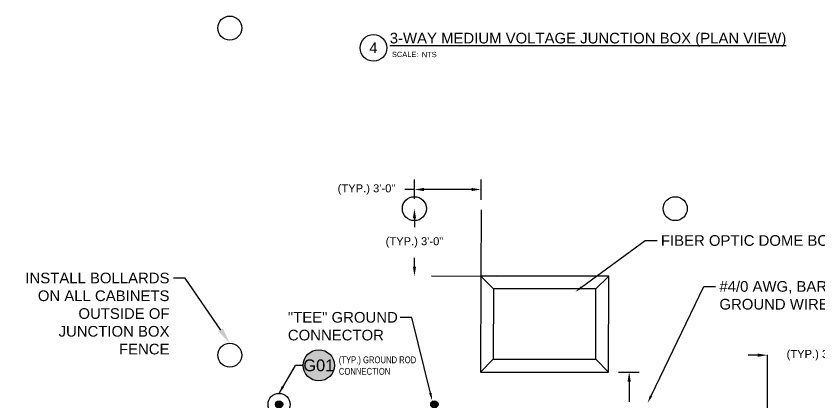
# Model space of a CAD drawing. Header units: feet. Extents: x -689 to 1837, y -511 to 1546.
# Drawn here: x 262.5 to 413.2, y 535.8 to 608.4 of the extents above; entities that cross this region are included whole.
import ezdxf
from ezdxf import colors
from ezdxf.entities.mleader import LeaderData, LeaderLine
from ezdxf.enums import TextEntityAlignment as Align
from ezdxf.math import Vec2, Vec3

# ---------------------------------------------------------------- set-up
doc = ezdxf.new("R2010")
doc.units = ezdxf.units.FT
doc.header["$MEASUREMENT"] = 0
for name, color, linetype in [('E-EQPM-ENCL', 8, 'Continuous'), ('E-EQPM-HRDW', 16, 'Continuous'), ('E-GRND', 3, 'Continuous'), ('G-ANNO-TEXT', 1, 'Continuous'), ('G-ANNO-TEXT @ 20', 1, 'Continuous')]:
    doc.layers.add(name, color=color, linetype=linetype)
doc.styles.add('NEI-A', font='arial.ttf')
doc.dimstyles.new('NEI-A', dxfattribs={"dimtxt": 0.1, "dimasz": 0.125, "dimexe": 0.0625, "dimexo": 0.0625, "dimgap": 0.0625, "dimtad": 0, "dimtih": 1, "dimtoh": 1, "dimdec": 4, "dimzin": 3, "dimdsep": 46, "dimlunit": 4, "dimtxsty": 'NEI-A', "dimcen": 0, "dimadec": 0, "dimazin": 0, "dimtfac": 0.75, "dimtdec": 4, "dimtofl": 0, "dimtmove": 0, "dimatfit": 3, "dimfxl": 1, "dimfrac": 1, "dimtolj": 1, "dimtzin": 0, "dimarcsym": 0})

# ---------------------------------------------------------------- blocks, each defined once
blk = doc.blocks.new('GRND_ROD')
at = {"linetype": 'Continuous'}
h = blk.add_hatch(color=256, dxfattribs=at)
edge = h.paths.add_edge_path()
edge.add_arc((0, 0), 0.0312, 0, 360)
for radius in [0.0937, 0.0312]:
    blk.add_circle((0, 0), radius, dxfattribs=at)
blk = doc.blocks.new('*D32')
at = {"layer": 'Defpoints', "color": 0, "transparency": 16777216}
for p in [(403.4, 544.78), (420.92, 544.78), (420.92, 544.78)]:
    blk.add_point(p, dxfattribs=at)
at = {"layer": 'G-ANNO-TEXT', "color": 0, "lineweight": -2, "transparency": 16777216}
for p, q in [((401.6, 544.78), (399.8, 544.78)), ((422.72, 544.78), (424.52, 544.78)), ((420.92, 542.9), (420.92, 542.9))]:
    blk.add_line(p, q, dxfattribs=at)
at = {"layer": 'G-ANNO-TEXT', "color": 0, "transparency": 16777216}
for points in [[(401.6, 545.08), (401.6, 544.48), (403.4, 544.78)], [(422.72, 545.08), (422.72, 544.48), (420.92, 544.78)]]:
    blk.add_solid(points, dxfattribs=at)
at = {"layer": 'G-ANNO-TEXT', "color": 0, "transparency": 16777216, "insert": (412.4, 544.78), "char_height": 1.5, "attachment_point": 5, "style": 'NEI-A'}
blk.add_mtext('\\A1;(TYP.) 3\'-0"', dxfattribs=at)
blk = doc.blocks.new('*D36')
at = {"layer": 'Defpoints', "color": 0, "transparency": 16777216}
for p in [(373.6, 541.62), (372.08, 526.78), (377.48, 526.78)]:
    blk.add_point(p, dxfattribs=at)
at = {"layer": 'G-ANNO-TEXT', "color": 0, "lineweight": -2, "transparency": 16777216}
for p, q in [((375.47, 541.62), (379.35, 541.62)), ((377.48, 539.82), (377.48, 536.01)), ((377.48, 528.58), (377.48, 530.72)), ((373.95, 526.78), (379.35, 526.78))]:
    blk.add_line(p, q, dxfattribs=at)
at = {"layer": 'G-ANNO-TEXT', "color": 0, "transparency": 16777216}
for points in [[(377.18, 539.82), (377.78, 539.82), (377.48, 541.62)], [(377.18, 528.58), (377.78, 528.58), (377.48, 526.78)]]:
    blk.add_solid(points, dxfattribs=at)
at = {"layer": 'G-ANNO-TEXT', "color": 0, "transparency": 16777216, "insert": (377.48, 533.36), "char_height": 1.5, "attachment_point": 5, "style": 'NEI-A'}
blk.add_mtext("\\A1;10' MIN.", dxfattribs=at)
blk = doc.blocks.new('*D37')
at = {"layer": 'Defpoints', "color": 0, "transparency": 16777216}
for p in [(349.73, 575.86), (337.21, 572.27), (349.73, 572.05)]:
    blk.add_point(p, dxfattribs=at)
at = {"layer": 'G-ANNO-TEXT', "color": 0, "lineweight": -2, "transparency": 16777216}
for p, q in [((337.21, 574.14), (337.21, 577.74)), ((349.73, 573.92), (349.73, 577.74)), ((337.21, 575.86), (335.41, 575.86)), ((347.93, 575.86), (339.01, 575.86))]:
    blk.add_line(p, q, dxfattribs=at)
at = {"layer": 'G-ANNO-TEXT', "color": 0, "transparency": 16777216}
for points in [[(339.01, 576.16), (339.01, 575.56), (337.21, 575.86)], [(347.93, 576.16), (347.93, 575.56), (349.73, 575.86)]]:
    blk.add_solid(points, dxfattribs=at)
at = {"layer": 'G-ANNO-TEXT', "color": 0, "transparency": 16777216, "insert": (328.24, 575.86), "char_height": 1.5, "attachment_point": 5, "style": 'NEI-A'}
blk.add_mtext('\\A1;(TYP.) 3\'-0"', dxfattribs=at)
blk = doc.blocks.new('*D38')
at = {"layer": 'Defpoints', "color": 0, "transparency": 16777216}
for p in [(337.21, 572.27), (337.23, 559.6), (337.23, 559.6)]:
    blk.add_point(p, dxfattribs=at)
at = {"layer": 'G-ANNO-TEXT', "color": 0, "lineweight": -2, "transparency": 16777216}
for p, q in [((339.09, 572.27), (339.11, 572.27)), ((337.23, 570.47), (337.23, 568.79)), ((337.23, 561.4), (337.23, 563.07))]:
    blk.add_line(p, q, dxfattribs=at)
at = {"layer": 'G-ANNO-TEXT', "color": 0, "transparency": 16777216}
for points in [[(336.93, 570.47), (337.53, 570.47), (337.23, 572.27)], [(336.93, 561.4), (337.53, 561.4), (337.23, 559.6)]]:
    blk.add_solid(points, dxfattribs=at)
at = {"layer": 'G-ANNO-TEXT', "color": 0, "transparency": 16777216, "insert": (337.23, 565.93), "char_height": 1.5, "attachment_point": 5, "style": 'NEI-A'}
blk.add_mtext('\\A1;(TYP.) 3\'-0"', dxfattribs=at)
blk = doc.blocks.new('DETAIL_TITLE')
blk.add_circle((0.592, -0.513), 0.25)
at = {"style": 'NEI-A'}
blk.add_attdef('DETAIL_TITLE_001', (0.91, -0.485), '', height=0.2, dxfattribs=at)
at = {"style": 'NEI-A', "flags": 8}
blk.add_attdef('#', text='', height=0.2, dxfattribs=at).set_placement((0.592, -0.511), align=Align.MIDDLE_CENTER)
at = {"style": 'NEI-A'}
for tag, p in [('SCALE:', (0.939, -0.738)), ('1"_=_', (1.547, -0.738))]:
    blk.add_attdef(tag, text='', height=0.1, dxfattribs=at).set_placement(p, align=Align.BOTTOM_LEFT)
blk = doc.blocks.new('*U14')
h = blk.add_hatch(color=255)
h.dxf.hatch_style = 1
edge = h.paths.add_edge_path()
edge.add_arc((0.375, 0), 0.25, 0, 360)
at = {"color": 7, "linetype": 'Continuous'}
blk.add_line((0.125, 0), (0, 0), dxfattribs=at)
at = {"color": 153}
blk.add_circle((0.375, 0), 0.25, dxfattribs=at)
at = {"color": 7, "style": 'NEI-A', "width": 0.8}
for tag, p in [('DETAIL_TITLE_001', (0.701, 0.033)), ('DETAIL_TITLE_002', (0.701, -0.151))]:
    blk.add_attdef(tag, p, '', height=0.109, dxfattribs=at)
at = {"color": 153, "style": 'NEI-A'}
blk.add_attdef('DETAIL_NO', text='', height=0.188, dxfattribs=at).set_placement((0.375, 0), align=Align.MIDDLE_CENTER)
at = {"color": 6, "style": 'NEI-A', "width": 0.8}
blk.add_attdef('(EXXXX)_001', (0.699, -0.44), '', height=0.109, dxfattribs=at)
at = {"color": 7, "linetype": 'Continuous'}
blk.add_leader([(-0.261, -0.449), (0, 0)], dimstyle='NEI-A', override={"dimgap": 0.046875, "dimtad": 0, "dimclrd": 7, "dimfrac": 1}, dxfattribs=at)

msp = doc.modelspace()

# ---------------------------------------------------------------- hatches: boundary and pattern name
at = {"layer": 'E-GRND'}
h = msp.add_hatch(color=256, dxfattribs=at)
edge = h.paths.add_edge_path()
edge.add_arc((340.96325, 535.54341), 0.6868, 0, 360)

# ---------------------------------------------------------------- linework, layer by layer
at = {"layer": 'E-EQPM-ENCL'}
for centre in [(302.6094, 606.14948), (337.21034, 572.26516), (386.12592, 572.26516)]:
    msp.add_circle(centre, 2.25, dxfattribs=at)
at = {"layer": 'E-EQPM-HRDW'}
for points in [[(352.04303, 557.22505), (349.66783, 559.61729)], [(352.00738, 544.00952), (349.59799, 541.61729)], [(371.2234, 544.00952), (373.59861, 541.61729)]]:
    msp.add_lwpolyline(points, dxfattribs=at)
at = {"layer": 'E-GRND'}
msp.add_circle((340.96325, 535.54341), 0.6868, dxfattribs=at)
at = {"layer": 'G-ANNO-TEXT', "flags": 128}
for points in [[(349.72515, 572.04729), (349.6772, 559.68712)], [(352.78543, 559.54746), (340.42525, 559.59541)], [(403.38954, 526.7757), (403.40218, 544.85154)]]:
    msp.add_lwpolyline(points, dxfattribs=at)

# ---------------------------------------------------------------- block references
at = {"layer": 'E-GRND', "xscale": 21.97774015987638, "yscale": 21.97774015987638, "zscale": 21.97774015987638, "rotation": 270}
msp.add_blockref('GRND_ROD', (311.84168, 535.54341), dxfattribs=at)
at = {"layer": 'G-ANNO-TEXT'}
ref = msp.add_blockref('*U14', (314.89905, 542.87119), dxfattribs=dict(at, xscale=11.736022391656, yscale=11.736022391656, zscale=11.736022391656))
ref.add_attrib('DETAIL_NO', 'G01', dxfattribs={"layer": '0', "color": 153, "height": 2.200504, "style": 'NEI-A'}).set_placement((319.30006, 542.87119), align=Align.MIDDLE_CENTER)
ref.add_attrib('DETAIL_TITLE_001', '(TYP.) GROUND ROD', (323.04895, 543.2643), dxfattribs={"layer": '0', "color": 7, "height": 1.2836274, "style": 'NEI-A', "width": 0.8})
ref.add_attrib('DETAIL_TITLE_002', 'CONNECTION', (323.06436, 541.10215), dxfattribs={"layer": '0', "color": 7, "height": 1.283627, "style": 'NEI-A', "width": 0.8})
at = {"layer": 'G-ANNO-TEXT @ 20'}
ref = msp.add_blockref('DETAIL_TITLE', (323.61888, 607.54937), dxfattribs=dict(at, xscale=10, yscale=10, zscale=10))
ref.add_attrib('#', '4', dxfattribs={"layer": '0', "height": 2, "style": 'NEI-A'}).set_placement((329.54088, 602.44037), align=Align.MIDDLE_CENTER)
ref.add_attrib('DETAIL_TITLE_001', '%%U3-WAY MEDIUM VOLTAGE JUNCTION BOX (PLAN VIEW)', (332.60052, 603.26252), dxfattribs={"layer": '0', "height": 2, "style": 'NEI-A'})
ref.add_attrib('SCALE:', 'SCALE:', dxfattribs={"layer": '0', "height": 1, "style": 'NEI-A'}).set_placement((333.00537, 601.70542), align=Align.TOP_LEFT)
ref.add_attrib('1"_=_', 'NTS', dxfattribs={"layer": '0', "height": 1, "style": 'NEI-A'}).set_placement((338.60263, 601.68099), align=Align.TOP_LEFT)

# ---------------------------------------------------------------- dimensions: what is measured, and where the dimension line sits
at = {"layer": 'G-ANNO-TEXT'}
for base, p1, p2, picture, middle in [((349.72515, 575.86368), (337.21034, 572.26516), (349.72515, 572.04729), '*D37', (328.2439, 575.86368)), ((420.92183, 544.77536), (403.40213, 544.77536), (420.92183, 544.7757), '*D32', (412.40213, 544.77536))]:
    dim = msp.add_linear_dim(base=base, p1=p1, p2=p2, text='(TYP.) 3\'-0"', dimstyle='NEI-A', override={"dimscale": 30, "dimtxt": 0.05, "dimasz": 0.06}, dxfattribs=at)
    dim.commit()
    dim.dimension.update_dxf_attribs({"geometry": picture, "text_midpoint": middle, "dimtype": 160})
dim = msp.add_linear_dim(base=(337.23102, 559.59567), p1=(337.21034, 572.26516), p2=(337.23102, 559.59567), angle=90, text='(TYP.) 3\'-0"', dimstyle='NEI-A', override={"dimscale": 30, "dimtxt": 0.05, "dimasz": 0.06}, dxfattribs=at)
dim.commit()
dim.dimension.update_dxf_attribs({"geometry": '*D38', "text_midpoint": (337.23102, 565.93041), "dimtype": 160})

# ---------------------------------------------------------------- leaders
ml = msp.add_multileader_mtext('Standard', dxfattribs=at)
ml.set_content('\\pxsm1,qr;INSTALL BOLLARDS ON ALL CABINETS OUTSIDE OF JUNCTION BOX FENCE', color=256, style='NEI-A')
ml.set_leader_properties()
ml.build(insert=Vec2(0, 0))
ml.multileader.update_dxf_attribs({"dogleg_length": 2.19193, "arrow_head_size": 3})
ctx = ml.context
ctx.base_point, ctx.char_height, ctx.arrow_head_size, ctx.landing_gap_size, ctx.plane_origin = Vec3(263.96089, 559.24073), 2, 3, 0.73064, Vec3(269.24576, 541.9653)
ctx.text_align_type = 2
notes = []
notes.append((ctx, [(1, (1, 1, 0), (294.22665, 559.24073), (-1, 0), 2.19193, [(0, [(302.6094, 547.0257)], 0, [])])]))
ctx.mtext.insert, ctx.mtext.width, ctx.mtext.alignment, ctx.mtext.line_spacing_factor, ctx.mtext.flow_direction = Vec3(291.30408, 560.25778), 27.763125, 3, 0.6, 5
ctx.mtext.has_bg_fill, ctx.mtext.bg_color, ctx.mtext.bg_scale_factor, ctx.mtext.bg_transparency, ctx.mtext.use_window_bg_color = 1, -1073741824, 1.5, 0, 1
for ctx, leaders in notes:
    for number, flags, end, landing, length, lines in leaders:
        leader = LeaderData()
        leader.index, (leader.has_last_leader_line, leader.has_dogleg_vector, leader.attachment_direction) = number, flags
        leader.last_leader_point, leader.dogleg_vector, leader.dogleg_length = Vec3(end), Vec3(landing), length
        for number, points, colour, breaks in lines:
            line = LeaderLine()
            line.index, line.vertices, line.color, line.breaks = number, Vec3.list(points), colors.encode_raw_color(colour), breaks
            leader.lines.append(line)
        ctx.leaders.append(leader)

# ---------------------------------------------------------------- next in the draw order: linework, layer by layer
at = {"layer": 'E-EQPM-ENCL'}
msp.add_circle((302.6094, 544.7757), 2.25, dxfattribs=at)

# ---------------------------------------------------------------- next in the draw order: leaders
at = {"layer": 'G-ANNO-TEXT'}
ml = msp.add_multileader_mtext('Standard', dxfattribs=at)
ml.set_content('\\pxsm1;#4/0 AWG, BARE CU STRANDED GROUND WIRE RING', color=256, style='NEI-A')
ml.set_leader_properties()
ml.build(insert=Vec2(0, 0))
ml.multileader.update_dxf_attribs({"dogleg_length": 3, "arrow_head_size": 1.46129})
ctx = ml.context
ctx.base_point, ctx.char_height, ctx.arrow_head_size, ctx.landing_gap_size, ctx.plane_origin = Vec3(393.67557, 557.66027), 2, 1.46129, 0.73064, Vec3(355.90082, 516.04003)
notes = []
notes.append((ctx, [(0, (1, 1, 0), (391.48364, 557.66027), (1, 0), 2.19193, [(0, [(380.95025, 535.8174)], 0, [])])]))
ctx.mtext.insert, ctx.mtext.width, ctx.mtext.line_spacing_factor, ctx.mtext.flow_direction = Vec3(394.40621, 558.67732), 45.4352473, 0.6, 5
ctx.mtext.has_bg_fill, ctx.mtext.bg_color, ctx.mtext.bg_scale_factor, ctx.mtext.bg_transparency, ctx.mtext.use_window_bg_color = 1, -1073741824, 1.5, 0, 1
ml = msp.add_multileader_mtext('Standard', dxfattribs=at)
ml.set_content('\\pxsm1;"TEE" GROUND CONNECTOR', color=256, style='NEI-A')
ml.set_leader_properties()
ml.build(insert=Vec2(0, 0))
ml.multileader.update_dxf_attribs({"dogleg_length": 3, "arrow_head_size": 1.46129})
ctx = ml.context
ctx.base_point, ctx.char_height, ctx.arrow_head_size, ctx.landing_gap_size, ctx.plane_origin = Vec3(312.7693, 551.86469), 2, 1.46129, 0.73064, Vec3(319.74316, 516.04003)
notes.append((ctx, [(1, (1, 1, 0), (336.75675, 551.86469), (-1, 0), 2.19193, [(0, [(340.56209, 536.23022)], 0, [])])]))
ctx.mtext.insert, ctx.mtext.width, ctx.mtext.defined_height, ctx.mtext.line_spacing_factor, ctx.mtext.flow_direction = Vec3(313.49994, 552.88174), 21.1877388, 5.10369, 0.6, 5
ctx.mtext.has_bg_fill, ctx.mtext.bg_color, ctx.mtext.bg_scale_factor, ctx.mtext.bg_transparency, ctx.mtext.use_window_bg_color = 1, -1073741824, 1.5, 0, 1
for ctx, leaders in notes:
    for number, flags, end, landing, length, lines in leaders:
        leader = LeaderData()
        leader.index, (leader.has_last_leader_line, leader.has_dogleg_vector, leader.attachment_direction) = number, flags
        leader.last_leader_point, leader.dogleg_vector, leader.dogleg_length = Vec3(end), Vec3(landing), length
        for number, points, colour, breaks in lines:
            line = LeaderLine()
            line.index, line.vertices, line.color, line.breaks = number, Vec3.list(points), colors.encode_raw_color(colour), breaks
            leader.lines.append(line)
        ctx.leaders.append(leader)

# ---------------------------------------------------------------- next in the draw order: dimensions: what is measured, and where the dimension line sits
dim = msp.add_linear_dim(base=(377.47528, 526.7757), p1=(373.59861, 541.61729), p2=(372.07552, 526.7757), angle=90, text="10' MIN.", dimstyle='NEI-A', override={"dimscale": 30, "dimtxt": 0.05, "dimasz": 0.06}, dxfattribs=at)
dim.commit()
dim.dimension.update_dxf_attribs({"geometry": '*D36', "text_midpoint": (377.47528, 533.36467), "dimtype": 160})

# ---------------------------------------------------------------- next in the draw order: leaders
ml = msp.add_multileader_mtext('Standard', dxfattribs=at)
ml.set_content('\\pxsm1;FIBER OPTIC DOME BOX', color=256, style='NEI-A')
ml.set_leader_properties()
ml.build(insert=Vec2(0, 0))
ml.multileader.update_dxf_attribs({"dogleg_length": 3, "arrow_head_size": 1.46129})
ctx = ml.context
ctx.base_point, ctx.char_height, ctx.arrow_head_size, ctx.landing_gap_size, ctx.plane_origin = Vec3(382.7041, 566.27495), 2, 1.46129, 0.73064, Vec3(361.14389, 525.13701)
notes = []
notes.append((ctx, [(0, (1, 1, 0), (380.51217, 566.27495), (1, 0), 2.19193, [(0, [(367.40041, 556.65739)], 0, [])])]))
ctx.mtext.insert, ctx.mtext.width, ctx.mtext.line_spacing_factor, ctx.mtext.flow_direction = Vec3(383.43474, 567.29201), 33.9177286, 0.6, 5
ctx.mtext.has_bg_fill, ctx.mtext.bg_color, ctx.mtext.bg_scale_factor, ctx.mtext.bg_transparency, ctx.mtext.use_window_bg_color = 1, -1073741824, 1.5, 0, 1
for ctx, leaders in notes:
    for number, flags, end, landing, length, lines in leaders:
        leader = LeaderData()
        leader.index, (leader.has_last_leader_line, leader.has_dogleg_vector, leader.attachment_direction) = number, flags
        leader.last_leader_point, leader.dogleg_vector, leader.dogleg_length = Vec3(end), Vec3(landing), length
        for number, points, colour, breaks in lines:
            line = LeaderLine()
            line.index, line.vertices, line.color, line.breaks = number, Vec3.list(points), colors.encode_raw_color(colour), breaks
            leader.lines.append(line)
        ctx.leaders.append(leader)

# ---------------------------------------------------------------- next in the draw order: linework, layer by layer
at = {"layer": 'E-EQPM-HRDW'}
for points in [[(349.59799, 541.61729), (373.59861, 541.61729), (373.66844, 559.61729), (349.66783, 559.61729)], [(352.00738, 544.00952), (371.2234, 544.00952), (371.25906, 557.22505), (352.04303, 557.22505)]]:
    msp.add_lwpolyline(points, close=True, dxfattribs=at)
msp.add_lwpolyline([(371.25906, 557.22505), (373.66844, 559.61729)], dxfattribs=at)

doc.saveas('drawing.dxf')
